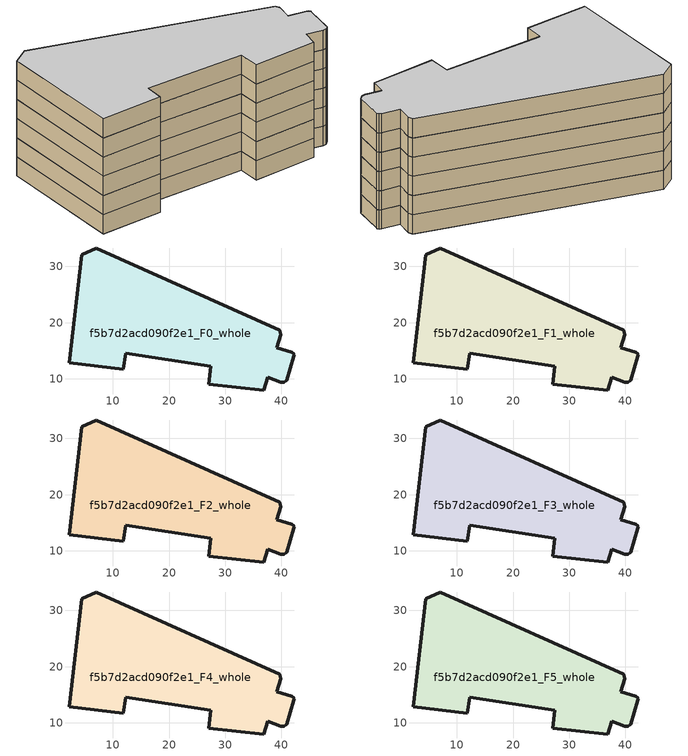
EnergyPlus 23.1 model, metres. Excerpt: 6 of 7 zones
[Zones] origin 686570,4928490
f5b7d2acd090f2e1_F0_whole
 floor ground (EU_floor_Construction): 40.97,9.76 42.15,14.03 42.24,14.24 42.06,14.53 41.79,14.75 39.19,15.56 39.91,17.87 39.7,18.6 7.06,33.28 4.48,32.04 2.26,12.85 11.85,11.74 12.26,14.51 27.39,12.28 27.06,9.03 36.85,8.01 37.54,10.24 39.91,9.43 40.48,9.43 40.77,9.65 z0
 wall outside (EU_wall_Construction): 12.26,14.51 11.85,11.74 2.26,12.85 4.48,32.04 7.06,33.28 39.7,18.6 39.91,17.87 39.19,15.56 41.79,14.75 42.06,14.53 42.24,14.24 42.15,14.03 40.97,9.76 40.77,9.65 40.48,9.43 39.91,9.43 37.54,10.24 36.85,8.01 27.06,9.03 27.39,12.28 12.26,14.51 z0:3
f5b7d2acd090f2e1_F1_whole
 floor to f5b7d2acd090f2e1_F0_whole (EU_floor_Construction): 40.97,9.76 42.15,14.03 42.24,14.24 42.06,14.53 41.79,14.75 39.19,15.56 39.91,17.87 39.7,18.6 7.06,33.28 4.48,32.04 2.26,12.85 11.85,11.74 12.26,14.51 27.39,12.28 27.06,9.03 36.85,8.01 37.54,10.24 39.91,9.43 40.48,9.43 40.77,9.65 z3
 wall outside (EU_wall_Construction): 12.26,14.51 11.85,11.74 2.26,12.85 4.48,32.04 7.06,33.28 39.7,18.6 39.91,17.87 39.19,15.56 41.79,14.75 42.06,14.53 42.24,14.24 42.15,14.03 40.97,9.76 40.77,9.65 40.48,9.43 39.91,9.43 37.54,10.24 36.85,8.01 27.06,9.03 27.39,12.28 12.26,14.51 z3:6
f5b7d2acd090f2e1_F2_whole
 floor to f5b7d2acd090f2e1_F1_whole (EU_floor_Construction): 40.97,9.76 42.15,14.03 42.24,14.24 42.06,14.53 41.79,14.75 39.19,15.56 39.91,17.87 39.7,18.6 7.06,33.28 4.48,32.04 2.26,12.85 11.85,11.74 12.26,14.51 27.39,12.28 27.06,9.03 36.85,8.01 37.54,10.24 39.91,9.43 40.48,9.43 40.77,9.65 z6
 wall outside (EU_wall_Construction): 12.26,14.51 11.85,11.74 2.26,12.85 4.48,32.04 7.06,33.28 39.7,18.6 39.91,17.87 39.19,15.56 41.79,14.75 42.06,14.53 42.24,14.24 42.15,14.03 40.97,9.76 40.77,9.65 40.48,9.43 39.91,9.43 37.54,10.24 36.85,8.01 27.06,9.03 27.39,12.28 12.26,14.51 z6:9
f5b7d2acd090f2e1_F3_whole
 floor to f5b7d2acd090f2e1_F2_whole (EU_floor_Construction): 40.97,9.76 42.15,14.03 42.24,14.24 42.06,14.53 41.79,14.75 39.19,15.56 39.91,17.87 39.7,18.6 7.06,33.28 4.48,32.04 2.26,12.85 11.85,11.74 12.26,14.51 27.39,12.28 27.06,9.03 36.85,8.01 37.54,10.24 39.91,9.43 40.48,9.43 40.77,9.65 z9
 wall outside (EU_wall_Construction): 12.26,14.51 11.85,11.74 2.26,12.85 4.48,32.04 7.06,33.28 39.7,18.6 39.91,17.87 39.19,15.56 41.79,14.75 42.06,14.53 42.24,14.24 42.15,14.03 40.97,9.76 40.77,9.65 40.48,9.43 39.91,9.43 37.54,10.24 36.85,8.01 27.06,9.03 27.39,12.28 12.26,14.51 z9:12
f5b7d2acd090f2e1_F4_whole
 floor to f5b7d2acd090f2e1_F3_whole (EU_floor_Construction): 40.97,9.76 42.15,14.03 42.24,14.24 42.06,14.53 41.79,14.75 39.19,15.56 39.91,17.87 39.7,18.6 7.06,33.28 4.48,32.04 2.26,12.85 11.85,11.74 12.26,14.51 27.39,12.28 27.06,9.03 36.85,8.01 37.54,10.24 39.91,9.43 40.48,9.43 40.77,9.65 z12
 wall outside (EU_wall_Construction): 12.26,14.51 11.85,11.74 2.26,12.85 4.48,32.04 7.06,33.28 39.7,18.6 39.91,17.87 39.19,15.56 41.79,14.75 42.06,14.53 42.24,14.24 42.15,14.03 40.97,9.76 40.77,9.65 40.48,9.43 39.91,9.43 37.54,10.24 36.85,8.01 27.06,9.03 27.39,12.28 12.26,14.51 z12:15
f5b7d2acd090f2e1_F5_whole
 floor to f5b7d2acd090f2e1_F4_whole (EU_floor_Construction): 40.97,9.76 42.15,14.03 42.24,14.24 42.06,14.53 41.79,14.75 39.19,15.56 39.91,17.87 39.7,18.6 7.06,33.28 4.48,32.04 2.26,12.85 11.85,11.74 12.26,14.51 27.39,12.28 27.06,9.03 36.85,8.01 37.54,10.24 39.91,9.43 40.48,9.43 40.77,9.65 z15
 wall outside (EU_wall_Construction): 12.26,14.51 11.85,11.74 2.26,12.85 4.48,32.04 7.06,33.28 39.7,18.6 39.91,17.87 39.19,15.56 41.79,14.75 42.06,14.53 42.24,14.24 42.15,14.03 40.97,9.76 40.77,9.65 40.48,9.43 39.91,9.43 37.54,10.24 36.85,8.01 27.06,9.03 27.39,12.28 12.26,14.51 z15:18
 ceiling to f5b7d2acd090f2e1_F6_whole (EU_floor_Construction): 39.7,18.6 39.91,17.87 39.19,15.56 41.79,14.75 42.06,14.53 42.24,14.24 42.15,14.03 40.97,9.76 40.77,9.65 40.48,9.43 39.91,9.43 37.54,10.24 36.85,8.01 27.06,9.03 27.39,12.28 12.26,14.51 11.85,11.74 2.26,12.85 4.48,32.04 7.06,33.28 z18
[Building]
EU S2 Campaign: North Axis=0; Terrain=City; Solar Distribution=FullExterior
[Site:Location]
Bologna: Latitude=44.5; Longitude=11.25; Time Zone=1; Elevation=37
[SizingPeriod:WeatherFileDays]
AnnualSizingPeriod: Begin Month=1; Begin Day of Month=1; End Month=12; End Day of Month=31; Day of Week for Start Day=Monday; Use Weather File Daylight Saving Period=No; Use Weather File Rain and Snow Indicators=No
[MATERIAL]
EU_InternalMass_Material: Roughness=MediumRough; Thickness=0.1; Conductivity=1; Density=1800; Specific Heat=900; Thermal Absorptance=0.9; Solar Absorptance=0.7; Visible Absorptance=0.7
[MATERIAL:NOMASS] Roughness=MediumRough; Thermal Absorptance=0.9; Solar Absorptance=0.7; Visible Absorptance=0.7
Name | Thermal Resistance
EU_wall_NoMass | 0.905828
EU_floor_NoMass | 0.67114
[CONSTRUCTION]
EU_wall_Construction: EU_wall_NoMass
EU_floor_Construction: EU_floor_NoMass
EU_InternalMass_Construction: EU_InternalMass_Material
[ZONE] Type=1; Multiplier=1; Ceiling Height=autocalculate; Volume=1672.99; Floor Area=autocalculate; Part of Total Floor Area=Yes
f5b7d2acd090f2e1_F0_whole; f5b7d2acd090f2e1_F1_whole; f5b7d2acd090f2e1_F2_whole; f5b7d2acd090f2e1_F3_whole; f5b7d2acd090f2e1_F4_whole; f5b7d2acd090f2e1_F5_whole
[INTERNALMASS] Construction=EU_InternalMass_Construction; Surface Area=557.664
Name | Zone or ZoneList
f5b7d2acd090f2e1_F0_whole_EU_InternalMass | f5b7d2acd090f2e1_F0_whole
f5b7d2acd090f2e1_F1_whole_EU_InternalMass | f5b7d2acd090f2e1_F1_whole
f5b7d2acd090f2e1_F2_whole_EU_InternalMass | f5b7d2acd090f2e1_F2_whole
f5b7d2acd090f2e1_F3_whole_EU_InternalMass | f5b7d2acd090f2e1_F3_whole
f5b7d2acd090f2e1_F4_whole_EU_InternalMass | f5b7d2acd090f2e1_F4_whole
f5b7d2acd090f2e1_F5_whole_EU_InternalMass | f5b7d2acd090f2e1_F5_whole
[OTHEREQUIPMENT] Fuel Type=Electricity; Design Level Calculation Method=Watts/Area; Power per Zone Floor Area=1; Fraction Latent=0; Fraction Radiant=0; Fraction Lost=0; Carbon Dioxide Generation Rate=0; EndUse Subcategory=EU_Step8_InternalGains
Name | Zone or ZoneList or Space or SpaceList | Schedule
EU_Step8_InternalGain_f5b7d2acd090f2e1_F0_whole_f000 | f5b7d2acd090f2e1_F0_whole | EU_Step8_GainSchedule_f5b7d2acd090f2e1_F0_whole_f000
EU_Step8_InternalGain_f5b7d2acd090f2e1_F1_whole_f000 | f5b7d2acd090f2e1_F1_whole | EU_Step8_GainSchedule_f5b7d2acd090f2e1_F1_whole_f000
EU_Step8_InternalGain_f5b7d2acd090f2e1_F2_whole_f000 | f5b7d2acd090f2e1_F2_whole | EU_Step8_GainSchedule_f5b7d2acd090f2e1_F2_whole_f000
EU_Step8_InternalGain_f5b7d2acd090f2e1_F3_whole_f000 | f5b7d2acd090f2e1_F3_whole | EU_Step8_GainSchedule_f5b7d2acd090f2e1_F3_whole_f000
EU_Step8_InternalGain_f5b7d2acd090f2e1_F4_whole_f000 | f5b7d2acd090f2e1_F4_whole | EU_Step8_GainSchedule_f5b7d2acd090f2e1_F4_whole_f000
EU_Step8_InternalGain_f5b7d2acd090f2e1_F5_whole_f000 | f5b7d2acd090f2e1_F5_whole | EU_Step8_GainSchedule_f5b7d2acd090f2e1_F5_whole_f000
[ZONEVENTILATION:DESIGNFLOWRATE] Schedule=EU_AlwaysOn; Design Flow Rate Calculation Method=AirChanges/Hour; Air Changes per Hour=0.73129; Ventilation Type=Natural; Fan Pressure Rise=0; Fan Total Efficiency=1; Constant Term Coefficient=1; Temperature Term Coefficient=0; Velocity Term Coefficient=0; Velocity Squared Term Coefficient=0; Minimum Indoor Temperature=-100; Maximum Indoor Temperature=100; Delta Temperature=-100; Minimum Outdoor Temperature=-100; Maximum Outdoor Temperature=100; Maximum Wind Speed=40
Name | Zone or ZoneList or Space or SpaceList
EU_ConstantAir_f5b7d2acd090f2e1_F0_whole | f5b7d2acd090f2e1_F0_whole
EU_ConstantAir_f5b7d2acd090f2e1_F1_whole | f5b7d2acd090f2e1_F1_whole
EU_ConstantAir_f5b7d2acd090f2e1_F2_whole | f5b7d2acd090f2e1_F2_whole
EU_ConstantAir_f5b7d2acd090f2e1_F3_whole | f5b7d2acd090f2e1_F3_whole
EU_ConstantAir_f5b7d2acd090f2e1_F4_whole | f5b7d2acd090f2e1_F4_whole
EU_ConstantAir_f5b7d2acd090f2e1_F5_whole | f5b7d2acd090f2e1_F5_whole
[HVACTEMPLATE:THERMOSTAT] Constant Heating Setpoint=20; Constant Cooling Setpoint=50
EU_HeatOnly_f5b7d2acd090f2e1_F0_whole; EU_HeatOnly_f5b7d2acd090f2e1_F1_whole; EU_HeatOnly_f5b7d2acd090f2e1_F2_whole; EU_HeatOnly_f5b7d2acd090f2e1_F3_whole; EU_HeatOnly_f5b7d2acd090f2e1_F4_whole; EU_HeatOnly_f5b7d2acd090f2e1_F5_whole; EU_HeatOnly_f5b7d2acd090f2e1_F6_whole
[HVACTEMPLATE:ZONE:IDEALLOADSAIRSYSTEM] System Availability Schedule=EU_AlwaysOn; Maximum Heating Supply Air Temperature=50; Minimum Cooling Supply Air Temperature=13; Maximum Heating Supply Air Humidity Ratio=0.0156; Minimum Cooling Supply Air Humidity Ratio=0.0077; Heating Limit=NoLimit; Cooling Limit=NoLimit; Heating Availability Schedule=EU_AlwaysOn; Cooling Availability Schedule=EU_CoolingOff; Dehumidification Control Type=ConstantSensibleHeatRatio; Cooling Sensible Heat Ratio=0.7; Dehumidification Setpoint=60; Humidification Control Type=None; Humidification Setpoint=30; Outdoor Air Method=None; Outdoor Air Flow Rate per Person=0.00944; Outdoor Air Flow Rate per Zone Floor Area=0; Outdoor Air Flow Rate per Zone=0; Demand Controlled Ventilation Type=None; Outdoor Air Economizer Type=NoEconomizer; Heat Recovery Type=None; Sensible Heat Recovery Effectiveness=0.7; Latent Heat Recovery Effectiveness=0.65
Name | Template Thermostat
f5b7d2acd090f2e1_F0_whole | EU_HeatOnly_f5b7d2acd090f2e1_F0_whole
f5b7d2acd090f2e1_F1_whole | EU_HeatOnly_f5b7d2acd090f2e1_F1_whole
f5b7d2acd090f2e1_F2_whole | EU_HeatOnly_f5b7d2acd090f2e1_F2_whole
f5b7d2acd090f2e1_F3_whole | EU_HeatOnly_f5b7d2acd090f2e1_F3_whole
f5b7d2acd090f2e1_F4_whole | EU_HeatOnly_f5b7d2acd090f2e1_F4_whole
f5b7d2acd090f2e1_F5_whole | EU_HeatOnly_f5b7d2acd090f2e1_F5_whole
[SIZING:ZONE] Zone Cooling Design Supply Air Temperature Input Method=SupplyAirTemperature; Zone Cooling Design Supply Air Temperature=13; Zone Heating Design Supply Air Temperature Input Method=SupplyAirTemperature; Zone Heating Design Supply Air Temperature=50; Zone Cooling Design Supply Air Humidity Ratio=0.008; Zone Heating Design Supply Air Humidity Ratio=0.008; Cooling Design Air Flow Method=DesignDay; Cooling Design Air Flow Rate=0; Cooling Minimum Air Flow per Zone Floor Area=0.000762; Cooling Minimum Air Flow=0; Cooling Minimum Air Flow Fraction=0.2; Heating Design Air Flow Method=DesignDay; Heating Design Air Flow Rate=0; Heating Maximum Air Flow per Zone Floor Area=0.002032; Heating Maximum Air Flow=0.141576; Heating Maximum Air Flow Fraction=0.3; Account for Dedicated Outdoor Air System=No; Dedicated Outdoor Air System Control Strategy=NeutralSupplyAir; Dedicated Outdoor Air Low Setpoint Temperature for Design=autosize; Dedicated Outdoor Air High Setpoint Temperature for Design=autosize; Zone Load Sizing Method=Sensible Load Only No Latent Load; Zone Latent Cooling Design Supply Air Humidity Ratio Input Method=HumidityRatioDifference; Zone Cooling Design Supply Air Humidity Ratio Difference=0.005; Zone Latent Heating Design Supply Air Humidity Ratio Input Method=HumidityRatioDifference; Zone Humidification Design Supply Air Humidity Ratio Difference=0.005
f5b7d2acd090f2e1_F0_whole; f5b7d2acd090f2e1_F1_whole; f5b7d2acd090f2e1_F2_whole; f5b7d2acd090f2e1_F3_whole; f5b7d2acd090f2e1_F4_whole; f5b7d2acd090f2e1_F5_whole
[SCHEDULE:CONSTANT]
Name | Hourly Value
EU_AlwaysOn | 1
EU_CoolingOff | 0
[SCHEDULE:FILE] Column Number=1; Rows to Skip at Top=0; Number of Hours of Data=8760; Column Separator=Comma; Interpolate to Timestep=No; Minutes per Item=60; Adjust Schedule for Daylight Savings=Yes
Name | File
EU_Step8_GainSchedule_f5b7d2acd090f2e1_F0_whole_f000 | ../../schedules/f5b7d2acd090f2e1/f5b7d2acd090f2e1_F0_whole_f000_gain.csv
EU_Step8_GainSchedule_f5b7d2acd090f2e1_F1_whole_f000 | ../../schedules/f5b7d2acd090f2e1/f5b7d2acd090f2e1_F1_whole_f000_gain.csv
EU_Step8_GainSchedule_f5b7d2acd090f2e1_F2_whole_f000 | ../../schedules/f5b7d2acd090f2e1/f5b7d2acd090f2e1_F2_whole_f000_gain.csv
EU_Step8_GainSchedule_f5b7d2acd090f2e1_F3_whole_f000 | ../../schedules/f5b7d2acd090f2e1/f5b7d2acd090f2e1_F3_whole_f000_gain.csv
EU_Step8_GainSchedule_f5b7d2acd090f2e1_F4_whole_f000 | ../../schedules/f5b7d2acd090f2e1/f5b7d2acd090f2e1_F4_whole_f000_gain.csv
EU_Step8_GainSchedule_f5b7d2acd090f2e1_F5_whole_f000 | ../../schedules/f5b7d2acd090f2e1/f5b7d2acd090f2e1_F5_whole_f000_gain.csv
